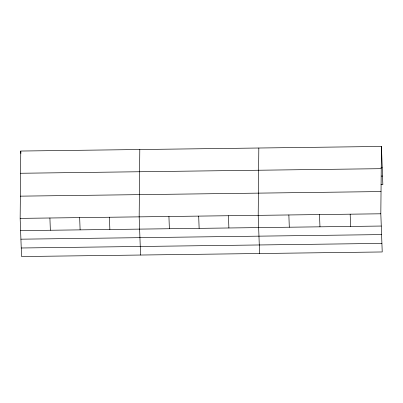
<?xml version="1.0" encoding="UTF-8"?>
<svg xmlns="http://www.w3.org/2000/svg" width="403" height="403" viewBox="0 0 403 403"><rect width="100%" height="100%" fill="white"/><g stroke="black" fill="none" stroke-linecap="round" stroke-linejoin="round"><path stroke-width="0.6" d="M381.45 146.455L380.825 213.792L382.225 251.961L21.55 256.545L20.15 218.376L20.775 151.039L381.45 146.455L382.85 184.624L380.971 184.65M139.796 149.528L139.171 216.864L140.571 255.034M258.822 148.012L258.197 215.348L259.597 253.517M380.961 167.275L382.215 167.26M20.568 173.26L381.243 168.676M381.283 176.086L382.538 176.071M20.357 196.155L381.031 191.571M20.15 218.376L380.825 213.792M20.598 230.627L381.273 226.043M20.911 239.181L381.591 234.596M21.238 247.991L381.913 243.407M350.167 214.179L350.615 226.431M319.508 214.567L319.962 226.824M288.855 214.96L289.304 227.211M228.441 215.726L228.889 227.977M198.684 216.104L199.132 228.355M168.928 216.487L169.376 228.738M109.42 217.242L109.868 229.493M79.663 217.62L80.111 229.871M49.907 217.998L50.355 230.249M20.775 151.039L20.865 153.493"/></g></svg>
